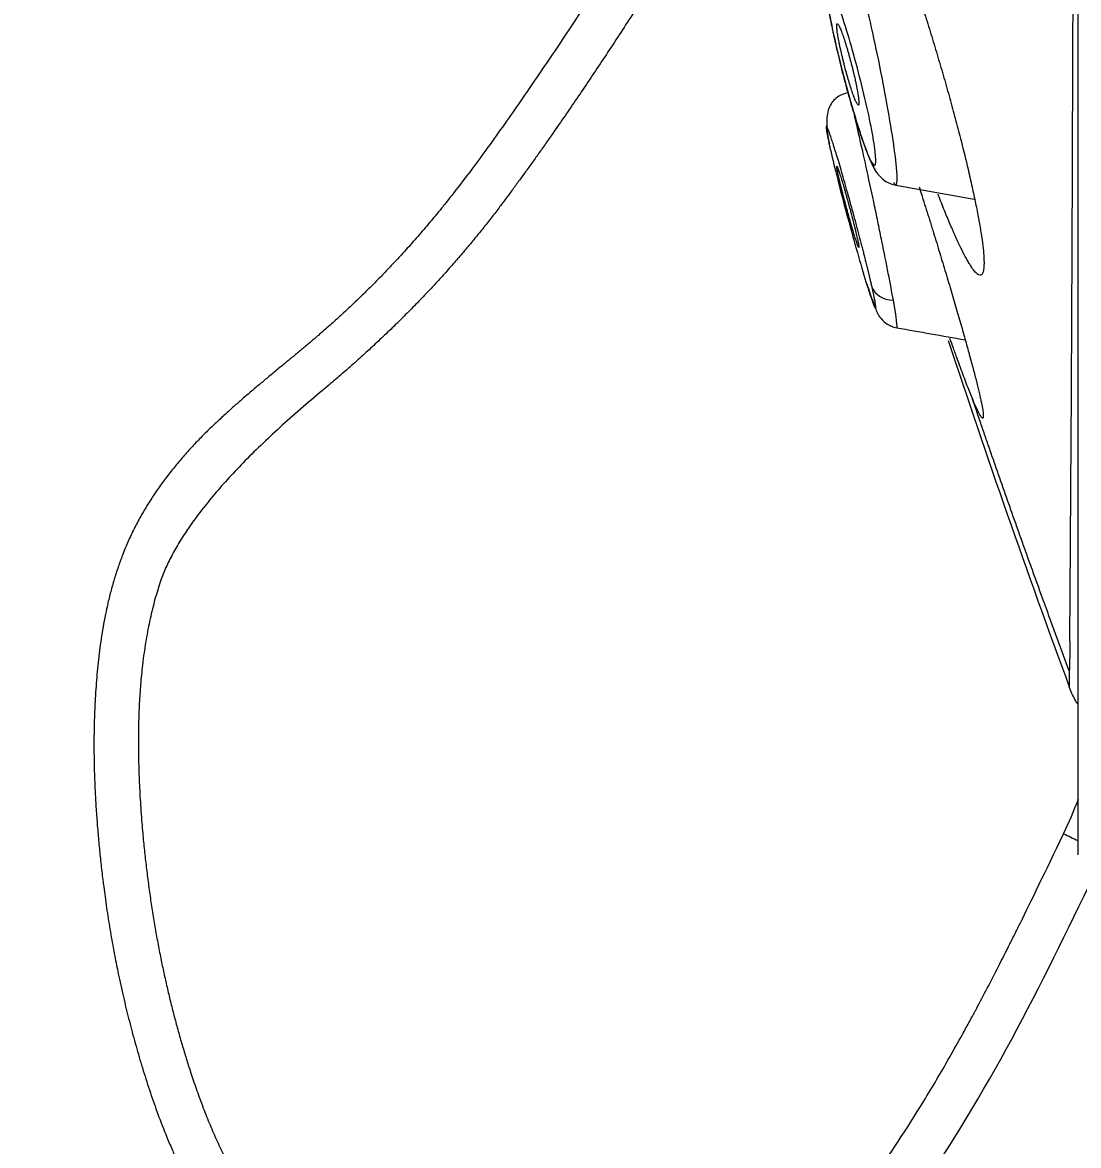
# Model space of a CAD drawing. Extents: x 541 to 1062, y 0 to 382.
# Drawn here: x 769.05 to 780.78, y 230.48 to 242.95 of the extents above; entities that cross this region are included whole.
import ezdxf

# ---------------------------------------------------------------- set-up
doc = ezdxf.new("R2010")
doc.units = 0
doc.header["$LTSCALE"] = 10
doc.header["$MEASUREMENT"] = 0
doc.header["$PDMODE"] = 3
doc.header["$PDSIZE"] = -10
doc.layers.get('0').update_dxf_attribs({"linetype": 'CONTINUOUS'})
doc.layers.get('DEFPOINTS').update_dxf_attribs({"linetype": 'CONTINUOUS'})
doc.layers.add('1', color=7, linetype='CONTINUOUS')
doc.styles.add('Daelim Dimension', font='')
doc.styles.get('Daelim Dimension').set_extended_font_data('NanumGothic')
doc.dimstyles.new('DEFAULT', dxfattribs={"dimscale": 2, "dimtxt": 2, "dimasz": 2, "dimexe": 0, "dimexo": 2, "dimgap": 1, "dimtad": 1, "dimdec": 1, "dimzin": 9, "dimdsep": 46, "dimtxsty": 'Daelim Dimension', "dimcen": 0.5, "dimclrd": 252, "dimclre": 252, "dimclrt": 3, "dimadec": 1, "dimazin": 0, "dimtfac": 1, "dimtdec": 1, "dimtix": 1, "dimtmove": 0, "dimatfit": 3, "dimfxl": 1, "dimtolj": 1, "dimtzin": 1, "dimlwd": 9, "dimlwe": 9, "dimarcsym": 0})

# ---------------------------------------------------------------- blocks, each defined once
blk = doc.blocks.new('*D9')
at = {"color": 5, "linetype": 'ByBlock', "lineweight": 9, "ltscale": 0.5, "transparency": 16777216}
for p, q in [((729.638, 97.539), (729.638, 341.221)), ((733.638, 341.221), (805.042, 341.221)), ((809.042, 265.765), (809.042, 341.221))]:
    blk.add_line(p, q, dxfattribs=at)
at = {"color": 5, "ltscale": 0.5, "transparency": 16777216}
for points in [[(733.638, 341.887), (733.638, 340.554), (729.638, 341.221)], [(805.042, 341.887), (805.042, 340.554), (809.042, 341.221)]]:
    blk.add_solid(points, dxfattribs=at)
at = {"layer": 'DEFPOINTS', "color": 0, "ltscale": 0.5, "transparency": 16777216}
for p in [(809.042, 341.221), (809.042, 261.765), (729.638, 93.539)]:
    blk.add_point(p, dxfattribs=at)
at = {"color": 7, "ltscale": 0.5, "transparency": 16777216, "insert": (769.34, 346.221), "char_height": 6, "attachment_point": 5, "style": 'Daelim Dimension'}
blk.add_mtext('\\A1;79.4', dxfattribs=at)

msp = doc.modelspace()

# ---------------------------------------------------------------- linework, layer by layer
at = {"layer": '1', "color": 7, "linetype": 'Continuous', "lineweight": 18}
msp.add_line((778.749, 241.146), (779.622, 240.992), dxfattribs=at)
for centre, major_axis, ratio, start_param, end_param in [((778.775, 241.47), (0.254, 0.16), 0.962013, 2.829745, 3.198091), ((890.371, 276.072), (10.661, -116.448), 0.999962, 4.939909, 4.974765)]:
    msp.add_ellipse(centre, major_axis=major_axis, ratio=ratio, start_param=start_param, end_param=end_param, dxfattribs=at)
at = {"layer": '1', "color": 7, "linetype": 'Continuous', "lineweight": 13}
for centre, major_axis, ratio, start_param, end_param in [((778.775, 240.098), (0.293, 0.066), 0.753566, 3.204908, 4.366591), ((780.619, 233.943), (0.451, -0.216), 0.004478, 4.704901, 5.060976)]:
    msp.add_ellipse(centre, major_axis=major_axis, ratio=ratio, start_param=start_param, end_param=end_param, dxfattribs=at)
at = {"layer": '1', "color": 7, "linetype": 'Continuous', "lineweight": 18}
for points, knots in [([(780.771, 276.074), (780.771, 273.302), (780.771, 270.529), (780.771, 265.09), (780.771, 262.424), (780.771, 257.3), (780.771, 254.843), (780.771, 250.232), (780.771, 248.078), (780.771, 244.157), (780.771, 242.39), (780.771, 239.309), (780.771, 237.995), (780.771, 235.873), (780.771, 235.064), (780.771, 233.983), (780.771, 233.71), (780.771, 233.709)], [0, 0, 0, 0, 0.12501, 0.12501, 0.25002, 0.25002, 0.37503, 0.37503, 0.50004, 0.50004, 0.625049, 0.625049, 0.750059, 0.750059, 0.875069, 0.875069, 1, 1, 1, 1]), ([(780.749, 255.312), (780.743, 252.594), (780.736, 250.059), (780.723, 245.567), (780.717, 243.588), (780.705, 240.182), (780.698, 238.822), (780.688, 237.283), (780.685, 236.853), (780.681, 236.338), (780.681, 236.188), (780.682, 235.992), (780.682, 235.932), (780.681, 235.829), (780.683, 235.777), (780.677, 235.75)], [0, 0, 0, 0, 0.25, 0.25, 0.5, 0.5, 0.75, 0.75, 0.875, 0.875, 0.9375, 0.9375, 0.96875, 0.96875, 1, 1, 1, 1]), ([(778.736, 244.018), (778.755, 243.967), (778.774, 243.915), (778.806, 243.828), (778.818, 243.796), (778.841, 243.73), (778.853, 243.697), (778.889, 243.596), (778.936, 243.459), (778.983, 243.317), (779.019, 243.208), (779.031, 243.171), (779.055, 243.097), (779.067, 243.06), (779.103, 242.947), (779.15, 242.796), (779.218, 242.569), (779.263, 242.416), (779.296, 242.301), (779.307, 242.263), (779.329, 242.186), (779.34, 242.148), (779.371, 242.034), (779.412, 241.884), (779.45, 241.738), (779.487, 241.594), (779.505, 241.523), (779.526, 241.435), (779.53, 241.418), (779.539, 241.383), (779.551, 241.331), (779.563, 241.281), (779.585, 241.182), (779.614, 241.055), (779.638, 240.936), (779.655, 240.851), (779.661, 240.823), (779.671, 240.768), (779.676, 240.742), (779.689, 240.664), (779.705, 240.567), (779.715, 240.484), (779.724, 240.407), (779.727, 240.372), (779.729, 240.324), (779.73, 240.309), (779.73, 240.281), (779.73, 240.268), (779.729, 240.233), (779.725, 240.193), (779.715, 240.168), (779.706, 240.155), (779.703, 240.152), (779.696, 240.148), (779.692, 240.147), (779.688, 240.147)], [0, 0, 0, 0, 0.037157, 0.037157, 0.05904, 0.05904, 0.080923, 0.080923, 0.124688, 0.168454, 0.168454, 0.190337, 0.190337, 0.212219, 0.212219, 0.255985, 0.299751, 0.343516, 0.343516, 0.365399, 0.365399, 0.387282, 0.387282, 0.431047, 0.474813, 0.474813, 0.518579, 0.518579, 0.52952, 0.52952, 0.540461, 0.562344, 0.562344, 0.60611, 0.649875, 0.649875, 0.671758, 0.671758, 0.693641, 0.693641, 0.737406, 0.781172, 0.781172, 0.824938, 0.824938, 0.84682, 0.84682, 0.868703, 0.868703, 0.912469, 0.956234, 0.956234, 0.978117, 0.978117, 1, 1, 1, 1]), ([(778.058, 243.654), (778.047, 243.643), (778.022, 243.614), (777.969, 243.502), (777.971, 243.383), (777.991, 243.169), (778.037, 242.918), (778.108, 242.599), (778.197, 242.252), (778.29, 241.927), (778.374, 241.663), (778.459, 241.43), (778.505, 241.335), (778.525, 241.302)], [0, 0, 0, 0, 0.016283, 0.042092, 0.1459, 0.245236, 0.336169, 0.4364, 0.578648, 0.666746, 0.766401, 0.877277, 1, 1, 1, 1]), ([(778.019, 243.359), (778.019, 243.36), (778.017, 243.363), (778.015, 243.366), (778.013, 243.369), (778.011, 243.372), (778.009, 243.374), (778.007, 243.377), (778.005, 243.379), (778.003, 243.381), (778.001, 243.382), (778, 243.384), (777.998, 243.385), (777.996, 243.386), (777.995, 243.387), (777.993, 243.387), (777.992, 243.387), (777.991, 243.387), (777.989, 243.387), (777.988, 243.386), (777.987, 243.385), (777.986, 243.384), (777.985, 243.383), (777.984, 243.382), (777.983, 243.38), (777.982, 243.378), (777.981, 243.376), (777.979, 243.368), (777.977, 243.352), (777.976, 243.32), (777.979, 243.277), (777.984, 243.225), (777.992, 243.167), (778.002, 243.103), (778.014, 243.033), (778.027, 242.967), (778.039, 242.908), (778.049, 242.859), (778.06, 242.808), (778.071, 242.757), (778.083, 242.704), (778.095, 242.65), (778.114, 242.572), (778.139, 242.467), (778.173, 242.337), (778.208, 242.206), (778.243, 242.079), (778.279, 241.957), (778.311, 241.851), (778.34, 241.762), (778.365, 241.687), (778.389, 241.618), (778.406, 241.571), (778.418, 241.54), (778.425, 241.523), (778.431, 241.507), (778.438, 241.491), (778.444, 241.477), (778.45, 241.463), (778.455, 241.451), (778.461, 241.439), (778.466, 241.428), (778.472, 241.418), (778.476, 241.408), (778.481, 241.4), (778.484, 241.395), (778.486, 241.393)], [0, 0, 0, 0, 0.004844, 0.009676, 0.014498, 0.019311, 0.024115, 0.028913, 0.033705, 0.038493, 0.043278, 0.04806, 0.052843, 0.057626, 0.06241, 0.067198, 0.071991, 0.076788, 0.081593, 0.086406, 0.091228, 0.096061, 0.100905, 0.105763, 0.110634, 0.115521, 0.120424, 0.125345, 0.158126, 0.190427, 0.222628, 0.255114, 0.285342, 0.315167, 0.344883, 0.374786, 0.392899, 0.410838, 0.428657, 0.446408, 0.464147, 0.481928, 0.499805, 0.541215, 0.582635, 0.624735, 0.666756, 0.708276, 0.749949, 0.781302, 0.812421, 0.843594, 0.875103, 0.884925, 0.894678, 0.904373, 0.914017, 0.923619, 0.933188, 0.942733, 0.952263, 0.961787, 0.971313, 0.980851, 0.990411, 1, 1, 1, 1]), ([(778.486, 241.393), (778.506, 241.361), (778.518, 241.357), (778.531, 241.401), (778.53, 241.449), (778.517, 241.557), (778.511, 241.598), (778.496, 241.69), (778.486, 241.742), (778.454, 241.908), (778.427, 242.03), (778.366, 242.284), (778.333, 242.414), (778.261, 242.677), (778.226, 242.797), (778.156, 243.02), (778.124, 243.114), (778.064, 243.273), (778.039, 243.328), (778.019, 243.359)], [0, 0, 0, 0, 0.125, 0.125, 0.25, 0.25, 0.3125, 0.3125, 0.375, 0.375, 0.5, 0.5, 0.625, 0.625, 0.75, 0.75, 0.875, 0.875, 1, 1, 1, 1]), ([(778.333, 242.036), (778.33, 242.036), (778.327, 242.039), (778.321, 242.048), (778.318, 242.052), (778.314, 242.06), (778.311, 242.065), (778.303, 242.083), (778.297, 242.097), (778.288, 242.121), (778.284, 242.13), (778.277, 242.149), (778.274, 242.159), (778.263, 242.19), (778.256, 242.212), (778.244, 242.249), (778.24, 242.261), (778.233, 242.287), (778.225, 242.313), (778.217, 242.34), (778.209, 242.368), (778.205, 242.382), (778.193, 242.425), (778.186, 242.454), (778.174, 242.497), (778.171, 242.512), (778.163, 242.541), (778.16, 242.556), (778.149, 242.599), (778.143, 242.627), (778.134, 242.668), (778.131, 242.681), (778.125, 242.708), (778.123, 242.72), (778.115, 242.758), (778.111, 242.781), (778.106, 242.813), (778.104, 242.823), (778.101, 242.842), (778.098, 242.86), (778.097, 242.876), (778.095, 242.89), (778.095, 242.897), (778.094, 242.915), (778.094, 242.924), (778.096, 242.933), (778.096, 242.935), (778.098, 242.939), (778.099, 242.939), (778.101, 242.94)], [0, 0, 0, 0, 0.0625, 0.0625, 0.09375, 0.09375, 0.125, 0.125, 0.1875, 0.1875, 0.21875, 0.21875, 0.25, 0.25, 0.3125, 0.3125, 0.34375, 0.34375, 0.375, 0.40625, 0.40625, 0.4375, 0.4375, 0.5, 0.5, 0.53125, 0.53125, 0.5625, 0.5625, 0.625, 0.625, 0.65625, 0.65625, 0.6875, 0.6875, 0.75, 0.75, 0.78125, 0.78125, 0.8125, 0.84375, 0.84375, 0.875, 0.875, 0.9375, 0.9375, 0.96875, 0.96875, 1, 1, 1, 1]), ([(778.101, 242.94), (778.103, 242.94), (778.106, 242.937), (778.113, 242.929), (778.115, 242.925), (778.12, 242.917), (778.122, 242.912), (778.13, 242.895), (778.136, 242.881), (778.146, 242.856), (778.149, 242.848), (778.156, 242.829), (778.159, 242.819), (778.17, 242.788), (778.177, 242.765), (778.189, 242.729), (778.193, 242.716), (778.201, 242.69), (778.209, 242.664), (778.217, 242.636), (778.225, 242.608), (778.229, 242.594), (778.241, 242.551), (778.248, 242.522), (778.26, 242.478), (778.264, 242.463), (778.271, 242.433), (778.275, 242.419), (778.285, 242.375), (778.292, 242.347), (778.301, 242.306), (778.304, 242.292), (778.309, 242.265), (778.312, 242.253), (778.319, 242.215), (778.324, 242.192), (778.328, 242.165), (778.329, 242.16), (778.331, 242.15), (778.333, 242.135), (778.336, 242.112), (778.338, 242.097), (778.339, 242.083), (778.34, 242.076), (778.34, 242.059), (778.34, 242.05), (778.338, 242.041), (778.338, 242.039), (778.336, 242.036), (778.334, 242.035), (778.333, 242.036)], [0, 0, 0, 0, 0.0625, 0.0625, 0.09375, 0.09375, 0.125, 0.125, 0.1875, 0.1875, 0.21875, 0.21875, 0.25, 0.25, 0.3125, 0.3125, 0.34375, 0.34375, 0.375, 0.40625, 0.40625, 0.4375, 0.4375, 0.5, 0.5, 0.53125, 0.53125, 0.5625, 0.5625, 0.625, 0.625, 0.65625, 0.65625, 0.6875, 0.6875, 0.75, 0.75, 0.765625, 0.765625, 0.78125, 0.8125, 0.84375, 0.84375, 0.875, 0.875, 0.9375, 0.9375, 0.96875, 0.96875, 1, 1, 1, 1]), ([(778.217, 242.171), (778.192, 242.166), (778.144, 242.152), (778.083, 242.113), (778.036, 242.061), (777.989, 241.969), (777.978, 241.824), (777.993, 241.686), (778.012, 241.605)], [0, 0, 0, 0, 0.077616, 0.167153, 0.270605, 0.388454, 0.665986, 1, 1, 1, 1]), ([(778.486, 240.018), (778.485, 240.021), (778.483, 240.028), (778.481, 240.039), (778.479, 240.05), (778.476, 240.061), (778.473, 240.072), (778.471, 240.083), (778.468, 240.095), (778.465, 240.106), (778.462, 240.118), (778.46, 240.13), (778.457, 240.142), (778.454, 240.155), (778.451, 240.167), (778.448, 240.18), (778.444, 240.193), (778.441, 240.206), (778.438, 240.219), (778.435, 240.233), (778.431, 240.246), (778.428, 240.26), (778.422, 240.285), (778.412, 240.322), (778.4, 240.372), (778.387, 240.423), (778.369, 240.494), (778.344, 240.587), (778.313, 240.707), (778.279, 240.832), (778.243, 240.962), (778.208, 241.087), (778.174, 241.206), (778.142, 241.317), (778.113, 241.416), (778.086, 241.503), (778.063, 241.577), (778.042, 241.642), (778.025, 241.693), (778.012, 241.731), (778.001, 241.759), (777.992, 241.78), (777.986, 241.793), (777.981, 241.8), (777.978, 241.801), (777.977, 241.797), (777.976, 241.789), (777.977, 241.778), (777.979, 241.764), (777.981, 241.749), (777.983, 241.736), (777.985, 241.724), (777.987, 241.711), (777.99, 241.698), (777.993, 241.684), (777.996, 241.669), (777.999, 241.653), (778.003, 241.636), (778.006, 241.618), (778.01, 241.599), (778.015, 241.58), (778.018, 241.566), (778.019, 241.559)], [0, 0, 0, 0, 0.005018, 0.01003, 0.015036, 0.020039, 0.02504, 0.030039, 0.035039, 0.040041, 0.045045, 0.050053, 0.055067, 0.060087, 0.065116, 0.070154, 0.075202, 0.080263, 0.085336, 0.090424, 0.095527, 0.100648, 0.105786, 0.12327, 0.140752, 0.15828, 0.175904, 0.213076, 0.250114, 0.291671, 0.33311, 0.375091, 0.415328, 0.455189, 0.495255, 0.530478, 0.565283, 0.600099, 0.635354, 0.66197, 0.688328, 0.714626, 0.741063, 0.763185, 0.785378, 0.807767, 0.826235, 0.844633, 0.86303, 0.881492, 0.891379, 0.901228, 0.911052, 0.920859, 0.930661, 0.940468, 0.95029, 0.960139, 0.970024, 0.979956, 0.989945, 1, 1, 1, 1]), ([(778.019, 241.559), (778.039, 241.473), (778.064, 241.367), (778.124, 241.131), (778.156, 241.005), (778.226, 240.746), (778.261, 240.617), (778.333, 240.363), (778.366, 240.249), (778.427, 240.045), (778.453, 239.963), (778.498, 239.833), (778.513, 239.794), (778.53, 239.769), (778.531, 239.783), (778.519, 239.866), (778.506, 239.931), (778.486, 240.018)], [0, 0, 0, 0, 0.125, 0.125, 0.25, 0.25, 0.375, 0.375, 0.5, 0.5, 0.625, 0.625, 0.75, 0.75, 0.875, 0.875, 1, 1, 1, 1]), ([(778.339, 240.454), (778.338, 240.454), (778.336, 240.457), (778.332, 240.466), (778.33, 240.47), (778.327, 240.478), (778.325, 240.484), (778.318, 240.501), (778.314, 240.515), (778.306, 240.54), (778.303, 240.549), (778.297, 240.568), (778.294, 240.578), (778.284, 240.609), (778.277, 240.632), (778.266, 240.668), (778.263, 240.681), (778.255, 240.707), (778.248, 240.733), (778.24, 240.761), (778.232, 240.788), (778.228, 240.803), (778.216, 240.846), (778.208, 240.875), (778.197, 240.918), (778.193, 240.933), (778.185, 240.962), (778.181, 240.976), (778.17, 241.019), (778.163, 241.047), (778.152, 241.088), (778.149, 241.101), (778.142, 241.128), (778.139, 241.14), (778.13, 241.177), (778.125, 241.2), (778.117, 241.232), (778.115, 241.242), (778.111, 241.261), (778.107, 241.279), (778.104, 241.295), (778.101, 241.309), (778.099, 241.315), (778.096, 241.333), (778.095, 241.342), (778.094, 241.351), (778.094, 241.353), (778.094, 241.356), (778.095, 241.357), (778.095, 241.357)], [0, 0, 0, 0, 0.0625, 0.0625, 0.09375, 0.09375, 0.125, 0.125, 0.1875, 0.1875, 0.21875, 0.21875, 0.25, 0.25, 0.3125, 0.3125, 0.34375, 0.34375, 0.375, 0.40625, 0.40625, 0.4375, 0.4375, 0.5, 0.5, 0.53125, 0.53125, 0.5625, 0.5625, 0.625, 0.625, 0.65625, 0.65625, 0.6875, 0.6875, 0.75, 0.75, 0.78125, 0.78125, 0.8125, 0.84375, 0.84375, 0.875, 0.875, 0.9375, 0.9375, 0.96875, 0.96875, 1, 1, 1, 1]), ([(778.095, 241.357), (778.096, 241.357), (778.098, 241.354), (778.102, 241.346), (778.104, 241.342), (778.107, 241.333), (778.109, 241.328), (778.115, 241.311), (778.12, 241.297), (778.128, 241.272), (778.131, 241.263), (778.137, 241.244), (778.14, 241.234), (778.15, 241.203), (778.157, 241.18), (778.171, 241.131), (778.179, 241.105), (778.19, 241.065), (778.194, 241.051), (778.202, 241.023), (778.206, 241.009), (778.218, 240.965), (778.226, 240.937), (778.238, 240.893), (778.242, 240.878), (778.249, 240.849), (778.253, 240.834), (778.264, 240.791), (778.272, 240.763), (778.282, 240.722), (778.286, 240.709), (778.292, 240.682), (778.295, 240.67), (778.304, 240.633), (778.31, 240.61), (778.317, 240.578), (778.319, 240.568), (778.324, 240.549), (778.328, 240.531), (778.331, 240.515), (778.334, 240.501), (778.335, 240.495), (778.338, 240.477), (778.339, 240.468), (778.34, 240.457), (778.34, 240.454), (778.339, 240.454)], [0, 0, 0, 0, 0.0625, 0.0625, 0.09375, 0.09375, 0.125, 0.125, 0.1875, 0.1875, 0.21875, 0.21875, 0.25, 0.25, 0.3125, 0.3125, 0.375, 0.375, 0.40625, 0.40625, 0.4375, 0.4375, 0.5, 0.5, 0.53125, 0.53125, 0.5625, 0.5625, 0.625, 0.625, 0.65625, 0.65625, 0.6875, 0.6875, 0.75, 0.75, 0.78125, 0.78125, 0.8125, 0.84375, 0.84375, 0.875, 0.875, 0.9375, 0.9375, 1, 1, 1, 1]), ([(778.514, 241.321), (778.529, 241.295), (778.563, 241.249), (778.645, 241.177), (778.709, 241.153), (778.755, 241.149)], [0, 0, 0, 0, 0.242362, 0.491711, 1, 1, 1, 1]), ([(779.009, 241.128), (779.027, 241.072), (779.044, 241.017), (779.086, 240.885), (779.11, 240.809), (779.14, 240.713), (779.146, 240.694), (779.157, 240.656), (779.175, 240.599), (779.193, 240.542), (779.227, 240.429), (779.272, 240.281), (779.316, 240.136), (779.348, 240.029), (779.358, 239.993), (779.379, 239.922), (779.39, 239.887), (779.42, 239.784), (779.459, 239.649), (779.513, 239.46), (779.545, 239.343), (779.565, 239.272), (779.569, 239.258), (779.576, 239.23), (779.58, 239.217), (779.591, 239.176), (779.598, 239.15), (779.618, 239.073), (779.643, 238.978), (779.663, 238.895), (779.677, 238.837), (779.683, 238.81), (779.689, 238.784), (779.693, 238.767), (779.694, 238.759), (779.703, 238.72), (779.714, 238.664), (779.722, 238.604), (779.723, 238.58), (779.722, 238.567), (779.721, 238.564), (779.719, 238.56), (779.717, 238.559), (779.715, 238.559)], [0, 0, 0, 0, 0.043634, 0.043634, 0.103407, 0.103407, 0.11835, 0.11835, 0.133294, 0.16318, 0.16318, 0.222953, 0.282726, 0.282726, 0.312612, 0.312612, 0.342499, 0.342499, 0.402271, 0.462044, 0.521817, 0.521817, 0.53676, 0.53676, 0.551704, 0.551704, 0.58159, 0.58159, 0.641363, 0.701136, 0.701136, 0.731022, 0.745965, 0.745965, 0.760909, 0.760909, 0.820681, 0.880454, 0.940227, 0.940227, 0.970114, 0.970114, 1, 1, 1, 1]), ([(779.688, 240.147), (779.679, 240.146), (779.67, 240.15), (779.649, 240.165), (779.625, 240.188), (779.597, 240.227), (779.579, 240.256), (779.575, 240.262), (779.567, 240.274), (779.563, 240.281), (779.551, 240.301), (779.543, 240.315), (779.518, 240.36), (779.483, 240.427), (779.445, 240.507), (779.415, 240.572), (779.405, 240.595), (779.389, 240.63), (779.384, 240.642), (779.374, 240.666), (779.347, 240.727), (779.299, 240.843), (779.25, 240.967), (779.223, 241.037), (779.219, 241.048)], [0, 0, 0, 0, 0.108938, 0.108938, 0.217877, 0.326815, 0.326815, 0.35405, 0.35405, 0.381284, 0.381284, 0.435753, 0.435753, 0.544692, 0.65363, 0.65363, 0.708099, 0.708099, 0.735334, 0.735334, 0.762569, 0.871507, 0.980445, 1, 1, 1, 1]), ([(778.429, 240.05), (778.44, 240.014), (778.473, 239.914), (778.525, 239.776), (778.555, 239.693), (778.638, 239.611), (778.704, 239.577), (778.742, 239.566), (778.763, 239.562)], [0, 0, 0, 0, 0.149892, 0.444355, 0.737562, 0.867741, 0.933321, 1, 1, 1, 1]), ([(779.597, 238.787), (779.578, 238.832), (779.558, 238.882), (779.515, 238.993), (779.492, 239.054), (779.456, 239.154), (779.443, 239.188), (779.424, 239.242), (779.417, 239.26), (779.404, 239.297), (779.397, 239.315), (779.378, 239.369), (779.365, 239.405), (779.352, 239.442)], [0, 0, 0, 0, 0.288684, 0.288684, 0.577367, 0.577367, 0.721709, 0.721709, 0.79388, 0.79388, 0.866051, 0.866051, 1, 1, 1, 1]), ([(779.715, 238.559), (779.711, 238.559), (779.706, 238.564), (779.692, 238.583), (779.683, 238.597), (779.668, 238.626), (779.663, 238.636), (779.652, 238.66), (779.646, 238.673), (779.626, 238.716), (779.612, 238.749), (779.597, 238.787)], [0, 0, 0, 0, 0.25, 0.25, 0.5, 0.5, 0.625, 0.625, 0.75, 0.75, 1, 1, 1, 1]), ([(780.771, 235.384), (780.76, 235.4), (780.75, 235.417), (780.716, 235.478), (780.695, 235.524), (780.677, 235.572)], [0, 0, 0, 0, 0.274375, 0.274375, 1, 1, 1, 1]), ([(774.986, 227.31), (775.79, 227.353), (776.599, 227.638), (777.916, 228.566), (778.439, 229.173), (779.701, 230.93), (780.311, 232.151), (780.893, 233.36)], [0, 0, 0, 0, 0.257138, 0.257138, 0.520889, 0.520889, 1, 1, 1, 1])]:
    msp.add_open_spline(points, degree=3, knots=knots, dxfattribs=at)
msp.add_rational_spline([(777.067, 245.917), (776.107, 244.424), (775.177, 242.886), (773.606, 240.721), (773.011, 240.051), (771.923, 239.127), (771.531, 238.825), (770.775, 238.102), (770.412, 237.648), (769.978, 236.6), (769.901, 236.071), (769.828, 235.036), (769.841, 234.525), (769.962, 233.022), (770.143, 232.05), (770.789, 230.105), (771.314, 229.151), (772.485, 228.046), (772.954, 227.726), (773.964, 227.351), (774.48, 227.28), (774.986, 227.31)], [0.999990328821, 0.999990329239, 0.99999033117, 0.999990322451, 0.999990311391, 0.999990305396, 0.999990306056, 0.999990318471, 0.99999033137, 0.999990346904, 0.999990348484, 0.999990350633, 0.999990350837, 0.999990350973, 0.999990350654, 0.999990345769, 0.999990339798, 0.999990318054, 0.999990307179, 0.99999027973, 0.999990264828, 0.999990251508], degree=3, knots=[0, 0, 0, 0, 0.233139, 0.233139, 0.361991, 0.361991, 0.426417, 0.426417, 0.490843, 0.490843, 0.555269, 0.555269, 0.619696, 0.619696, 0.748548, 0.748548, 0.8774, 0.8774, 0.941826, 0.941826, 1, 1, 1, 1], dxfattribs=at)
at = {"layer": '1', "color": 7, "linetype": 'Continuous', "lineweight": 13}
for points, degree, knots in [([(777.472, 245.631), (777.443, 245.586), (776.169, 243.578), (775.102, 241.898), (774.331, 240.88), (773.523, 239.815), (772.37, 238.856), (770.872, 237.611), (770.577, 236.73), (770.227, 235.685), (770.386, 233.937), (770.52, 232.47), (770.949, 231.197), (771.441, 229.736), (772.399, 228.811), (773.526, 227.723), (774.954, 227.809)], 2, [0, 0, 0, 0.1, 0.1, 0.25, 0.25, 0.375, 0.375, 0.5, 0.5, 0.625, 0.625, 0.75, 0.75, 0.875, 0.875, 1, 1, 1]), ([(778.749, 241.147), (778.767, 241.145), (778.771, 241.213), (778.741, 241.53), (778.694, 241.83), (778.573, 242.484), (778.497, 242.838), (778.359, 243.413), (778.296, 243.633), (778.257, 243.717)], 3, [0, 0, 0, 0, 0.194794, 0.194794, 0.463196, 0.463196, 0.731598, 0.731598, 1, 1, 1, 1]), ([(778.723, 239.868), (778.692, 240.04), (778.636, 240.33), (778.569, 240.652), (778.542, 240.783), (778.529, 240.848), (778.487, 241.045), (778.431, 241.305), (778.379, 241.54), (778.348, 241.674), (778.343, 241.699), (778.331, 241.75), (778.315, 241.818), (778.3, 241.878), (778.292, 241.914)], 3, [0, 0, 0, 0, 0.336127, 0.420159, 0.420159, 0.504191, 0.504191, 0.672255, 0.840318, 0.840318, 0.882334, 0.882334, 0.92435, 1, 1, 1, 1]), ([(780.677, 235.75), (780.657, 235.804), (780.617, 235.912), (780.558, 236.073), (780.499, 236.233), (780.441, 236.392), (780.384, 236.549), (780.327, 236.706), (780.271, 236.862), (780.215, 237.017), (780.16, 237.17), (780.106, 237.323), (780.052, 237.474), (779.999, 237.624), (779.947, 237.773), (779.895, 237.921), (779.844, 238.068), (779.793, 238.214), (779.743, 238.359), (779.694, 238.502), (779.645, 238.645), (779.613, 238.74), (779.597, 238.787)], 3, [0, 0, 0, 0, 0.053651, 0.106918, 0.1598, 0.212298, 0.264412, 0.316141, 0.367486, 0.418447, 0.469024, 0.519216, 0.569024, 0.618447, 0.667486, 0.716141, 0.764412, 0.812298, 0.8598, 0.906918, 0.953651, 1, 1, 1, 1]), ([(774.954, 227.809), (775.137, 227.818), (775.408, 227.852), (775.674, 227.915), (775.851, 227.964), (775.94, 227.992), (776.197, 228.084), (776.446, 228.193), (776.722, 228.35), (776.857, 228.436), (776.914, 228.475), (776.951, 228.501), (776.971, 228.515), (777.127, 228.627), (777.333, 228.792), (777.569, 229.014), (777.687, 229.132), (777.745, 229.193), (777.77, 229.219), (777.786, 229.237), (777.796, 229.247), (777.916, 229.377), (778.087, 229.575), (778.289, 229.833), (778.39, 229.969), (778.441, 230.039), (778.466, 230.074), (778.477, 230.089), (778.485, 230.099), (778.489, 230.105), (778.681, 230.374), (778.965, 230.805), (779.299, 231.37), (779.466, 231.669), (779.55, 231.821), (779.592, 231.899), (779.613, 231.938), (779.622, 231.955), (779.628, 231.966), (779.632, 231.972), (779.711, 232.12), (779.831, 232.35), (779.98, 232.644), (780.057, 232.797), (780.096, 232.875), (780.115, 232.914), (780.125, 232.934), (780.129, 232.943), (780.132, 232.948), (780.134, 232.952), (780.248, 233.183), (780.408, 233.513), (780.614, 233.942)], 3, [0, 0, 0, 0, 0.0625, 0.09375, 0.09375, 0.125, 0.125, 0.1875, 0.21875, 0.234375, 0.242187, 0.242187, 0.25, 0.25, 0.3125, 0.34375, 0.359375, 0.367187, 0.371094, 0.371094, 0.375, 0.375, 0.4375, 0.46875, 0.484375, 0.492187, 0.496094, 0.498047, 0.498047, 0.5, 0.5, 0.625, 0.6875, 0.71875, 0.734375, 0.742187, 0.746094, 0.748047, 0.748047, 0.75, 0.75, 0.8125, 0.84375, 0.859375, 0.867187, 0.871094, 0.873047, 0.874023, 0.874023, 0.875, 0.875, 1, 1, 1, 1])]:
    msp.add_open_spline(points, degree=degree, knots=knots, dxfattribs=at)
for points in [[(778.723, 241.181), (778.733, 241.159), (778.742, 241.148), (778.749, 241.147)], [(778.763, 239.562), (778.772, 239.561), (778.758, 239.672), (778.723, 239.868)]]:
    msp.add_open_spline(points, degree=3, dxfattribs=at)
at = {"layer": '1', "color": 7, "linetype": 'Continuous', "lineweight": 18}
for points in [[(778.763, 239.562), (779.015, 239.518), (779.267, 239.473), (779.52, 239.429)], [(780.677, 235.75), (780.678, 235.668), (780.677, 235.609), (780.677, 235.572)], [(780.614, 233.942), (780.675, 234.069), (780.73, 234.198), (780.778, 234.329)]]:
    msp.add_open_spline(points, degree=3, dxfattribs=at)

# ---------------------------------------------------------------- dimensions: what is measured, and where the dimension line sits
at = {"ltscale": 0.5}
dim = msp.add_linear_dim(base=(809.042, 341.221), p1=(729.638, 93.539), p2=(809.042, 261.765), dimstyle='DEFAULT', override={"dimtxt": 3, "dimclrd": 5, "dimclre": 5, "dimclrt": 7, "dimfxl": 1.25, "dimarcsym": 1}, dxfattribs=at)
dim.commit()
dim.dimension.update_dxf_attribs({"geometry": '*D9', "text_midpoint": (769.34, 346.221)})

doc.saveas('drawing.dxf')
